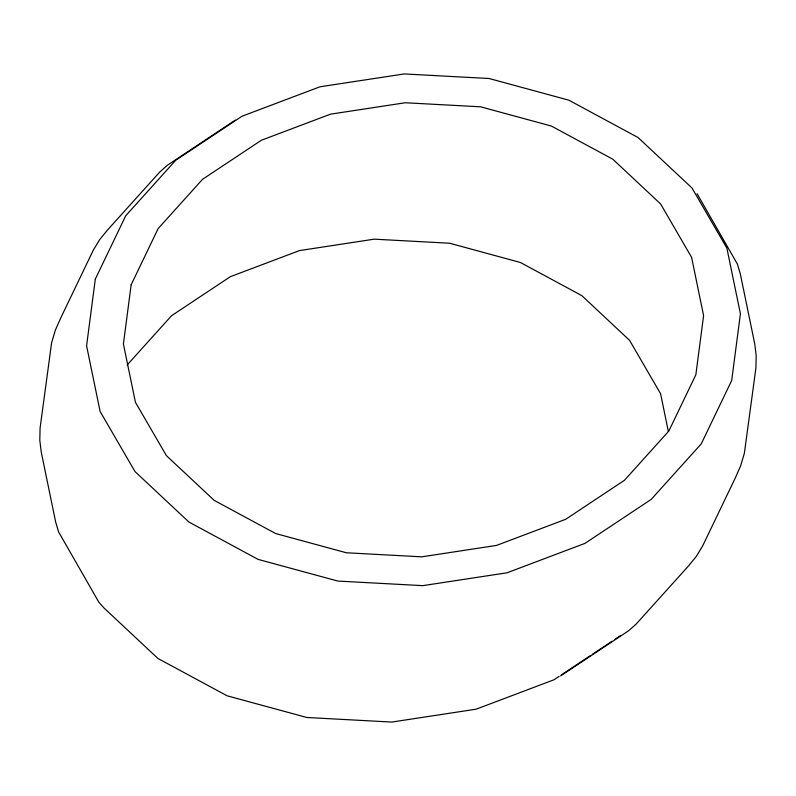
<?xml version="1.0" encoding="UTF-8"?>
<svg xmlns="http://www.w3.org/2000/svg" width="796" height="796" viewBox="0 0 796 796"><rect width="100%" height="100%" fill="white"/><g stroke="black" fill="none" stroke-linecap="round" stroke-linejoin="round"><path stroke-width="1.19" d="M127.141 365.006L171.538 315.723L230.313 276.7L299.445 250.591L374.249 239.168L449.611 243.228L520.405 262.481L581.796 295.615L629.606 340.37L660.571 393.712L668.341 431.342M235.377 120.097L167.419 165.22L159.817 171.956L107.39 230.163L99.779 239.477L93.391 249.994L60.596 318.261L55.312 330.27L51.621 342.768L40.089 428.029L39.8 440.317L41.243 452.078L55.68 522.057L58.596 531.937L98.913 602.283L104.027 608.015L157.906 658.451L227.089 695.794L306.868 717.495L391.791 722.062L476.088 709.196L554.006 679.764L559.18 676.331M561.25 674.958L590.224 655.715M592.294 654.342L611.955 641.287M615.059 639.228L620.233 635.785M560.623 675.904L628.581 630.78L636.183 624.044L688.61 565.837L696.221 556.523L702.609 546.006L735.404 477.739L740.688 465.73L744.379 453.232L755.911 367.971L756.2 355.683L754.757 343.922L740.32 273.943L737.404 264.063L697.087 193.717M95.321 279.058L86.585 345.822L100.127 411.492L135.031 471.6L188.911 522.037L258.093 559.379L337.862 581.07L422.795 585.647L507.092 572.782L585.01 543.35L651.237 499.371L701.266 443.84L731.683 380.528L740.419 313.763L726.867 248.093L691.973 187.985L638.093 137.549L568.911 100.206L489.132 78.506L404.209 73.938L319.912 86.804L241.994 116.236L175.767 160.215L125.738 215.746L95.321 279.058M131.151 284.769L123.41 344.011L135.429 402.288L166.394 455.63L214.204 500.385L275.595 533.519L346.389 552.772L421.751 556.832L496.555 545.409L565.687 519.3L624.462 480.277L668.859 430.994L695.843 374.816L703.594 315.574L691.575 257.297L660.61 203.955L612.801 159.2L551.409 126.067L480.615 106.813L405.254 102.754L330.449 114.176L261.307 140.285L202.542 179.309L158.145 228.591L131.151 284.769"/></g></svg>
